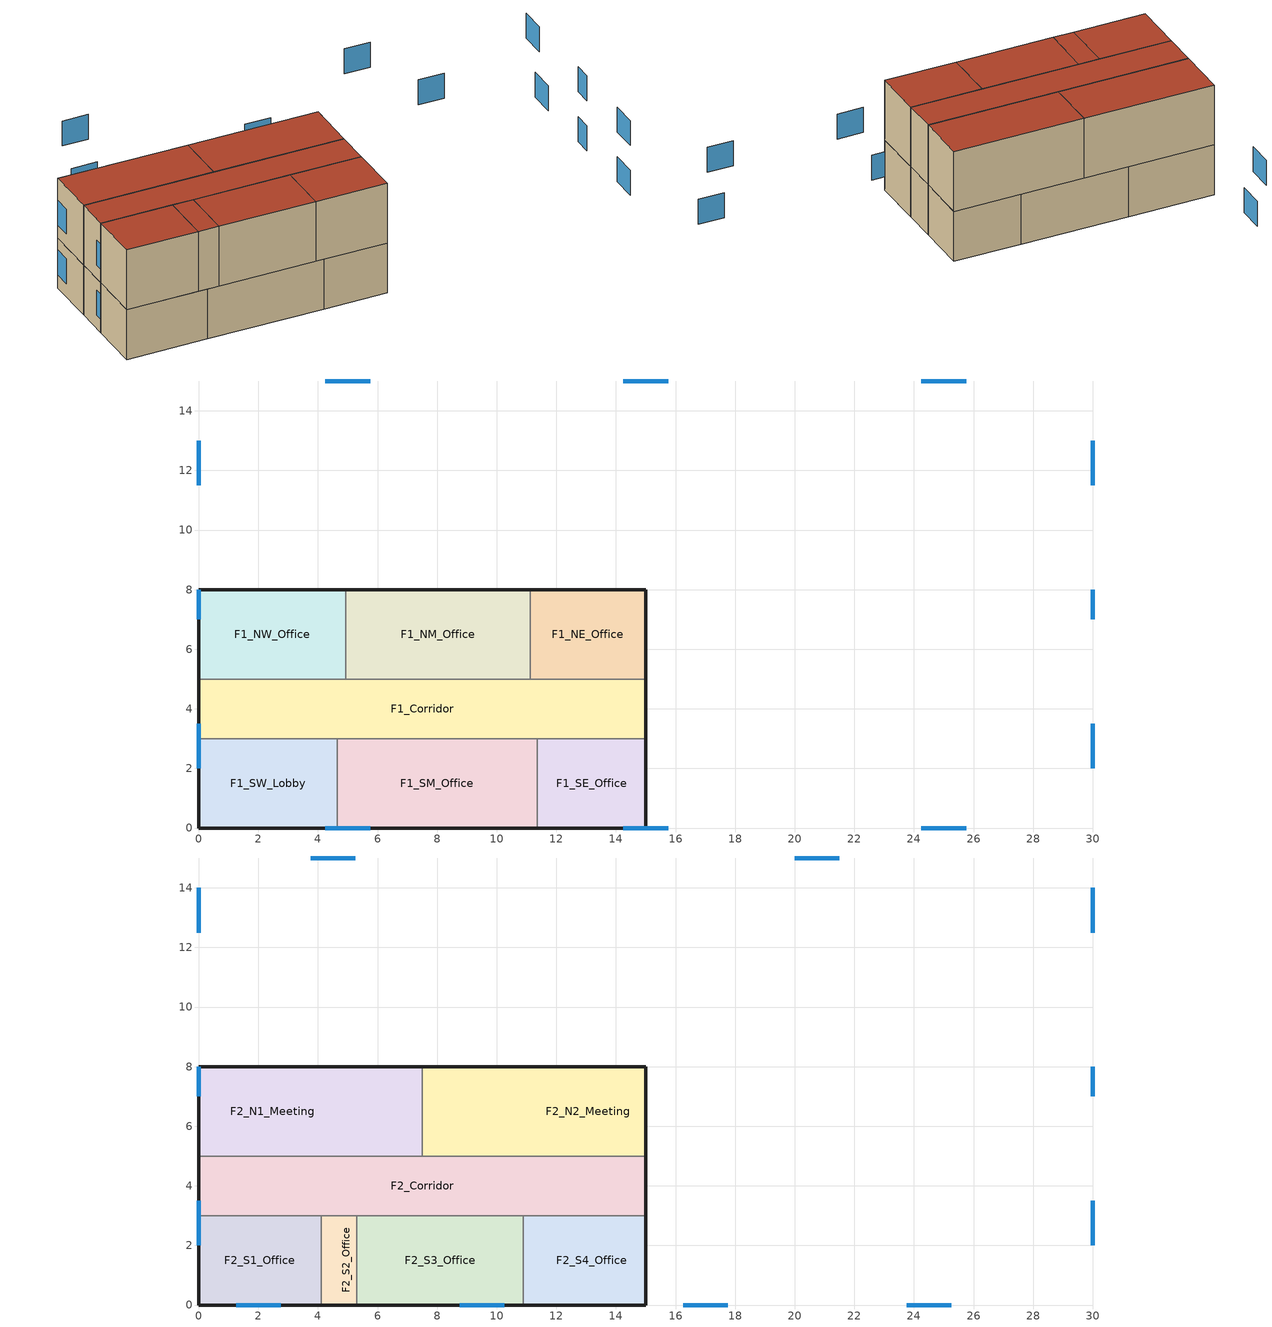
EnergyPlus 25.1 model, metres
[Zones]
F1_SW_Lobby
 floor ground (Default_GroundFloor): 0,0 0,3 4.64,3 4.64,0 z0
 wall outside (Default_Ext_Wall): 0,3 0,0 4.64,0 z0:3
 wall to F1_SM_Office (Default_Int_Wall): 4.64,0 4.64,3 z0:3
 wall to F1_Corridor (Default_Int_Wall): 4.64,3 0,3 z0:3
 window inside (Default_Window): 4.25,0 5.75,0 / 0,2 0,3.5 z0.8:2.3
F1_SM_Office
 floor ground (Default_GroundFloor): 4.64,0 4.64,3 11.36,3 11.36,0 z0
 wall outside (Default_Ext_Wall): 4.64,0 11.36,0 z0:3
 wall to F1_SE_Office (Default_Int_Wall): 11.36,0 11.36,3 z0:3
 wall to F1_Corridor (Default_Int_Wall): 11.36,3 4.64,3 z0:3
 window inside (Default_Window): 14.25,0 15.75,0 z0.8:2.3
F1_SE_Office
 floor ground (Default_GroundFloor): 11.36,0 11.36,3 15,3 15,0 z0
 wall outside (Default_Ext_Wall): 11.36,0 15,0 15,3 z0:3
 wall to F1_Corridor (Default_Int_Wall): 15,3 11.36,3 z0:3
 window inside (Default_Window): 24.25,0 25.75,0 / 30,2 30,3.5 z0.8:2.3
F1_Corridor
 floor ground (Default_GroundFloor): 0,3 0,5 15,5 15,3 z0
 wall outside (Default_Ext_Wall): 15,3 15,5 / 0,5 0,3 z0:3
 wall to F1_NW_Office (Default_Int_Wall): 4.94,5 0,5 z0:3
 wall to F1_NM_Office (Default_Int_Wall): 11.12,5 4.94,5 z0:3
 wall to F1_NE_Office (Default_Int_Wall): 15,5 11.12,5 z0:3
 window inside (Default_Window): 0,7 0,8 / 30,7 30,8 z0.8:2.3
F1_NW_Office
 floor ground (Default_GroundFloor): 0,5 0,8 4.94,8 4.94,5 z0
 wall outside (Default_Ext_Wall): 4.94,8 0,8 0,5 z0:3
 wall to F1_NM_Office (Default_Int_Wall): 4.94,5 4.94,8 z0:3
 window inside (Default_Window): 4.25,15 5.75,15 / 0,11.5 0,13 z0.8:2.3
F1_NM_Office
 floor ground (Default_GroundFloor): 4.94,5 4.94,8 11.12,8 11.12,5 z0
 wall outside (Default_Ext_Wall): 11.12,8 4.94,8 z0:3
 wall to F1_NE_Office (Default_Int_Wall): 11.12,5 11.12,8 z0:3
 window inside (Default_Window): 14.25,15 15.75,15 z0.8:2.3
F1_NE_Office
 floor ground (Default_GroundFloor): 11.12,5 11.12,8 15,8 15,5 z0
 wall outside (Default_Ext_Wall): 15,5 15,8 11.12,8 z0:3
 window inside (Default_Window): 24.25,15 25.75,15 / 30,13 30,11.5 z0.8:2.3
F2_S1_Office
 floor to F1_SW_Lobby (Cons_InterFloor): 0,0 0,3 4.11,3 4.11,0 z3
 wall outside (Default_Ext_Wall): 0,3 0,0 4.11,0 z3:6.6
 wall to F2_S2_Office (Default_Int_Wall): 4.11,0 4.11,3 z3:6.6
 wall to F2_Corridor (Default_Int_Wall): 4.11,3 0,3 z3:6.6
 window inside (Default_Window): 1.25,0 2.75,0 / 0,2 0,3.5 z3.8:5.3
 roof outside (Default_Roof): 0,3 0,0 4.11,0 4.11,3 z6.6
F2_S2_Office
 floor to F1_SW_Lobby (Cons_InterFloor): 4.11,0 4.11,3 4.64,3 4.64,0 z3
 floor to F1_SM_Office (Cons_InterFloor): 4.64,0 4.64,3 5.31,3 5.31,0 z3
 wall outside (Default_Ext_Wall): 4.11,0 5.31,0 z3:6.6
 wall to F2_S3_Office (Default_Int_Wall): 5.31,0 5.31,3 z3:6.6
 wall to F2_Corridor (Default_Int_Wall): 5.31,3 4.11,3 z3:6.6
 window inside (Default_Window): 8.75,0 10.25,0 z3.8:5.3
 roof outside (Default_Roof): 4.11,3 4.11,0 5.31,0 5.31,3 z6.6
F2_S3_Office
 floor to F1_SM_Office (Cons_InterFloor): 5.31,0 5.31,3 10.89,3 10.89,0 z3
 wall outside (Default_Ext_Wall): 5.31,0 10.89,0 z3:6.6
 wall to F2_S4_Office (Default_Int_Wall): 10.89,0 10.89,3 z3:6.6
 wall to F2_Corridor (Default_Int_Wall): 10.89,3 5.31,3 z3:6.6
 window inside (Default_Window): 16.25,0 17.75,0 z3.8:5.3
 roof outside (Default_Roof): 5.31,3 5.31,0 10.89,0 10.89,3 z6.6
F2_S4_Office
 floor to F1_SM_Office (Cons_InterFloor): 10.89,0 10.89,3 11.36,3 11.36,0 z3
 floor to F1_SE_Office (Cons_InterFloor): 11.36,0 11.36,3 15,3 15,0 z3
 wall outside (Default_Ext_Wall): 10.89,0 15,0 15,3 z3:6.6
 wall to F2_Corridor (Default_Int_Wall): 15,3 10.89,3 z3:6.6
 window inside (Default_Window): 23.75,0 25.25,0 / 30,2 30,3.5 z3.8:5.3
 roof outside (Default_Roof): 10.89,3 10.89,0 15,0 15,3 z6.6
F2_Corridor
 floor to F1_Corridor (Cons_InterFloor): 0,3 0,5 15,5 15,3 z3
 wall outside (Default_Ext_Wall): 15,3 15,5 / 0,5 0,3 z3:6.6
 wall to F2_N1_Meeting (Default_Int_Wall): 7.5,5 0,5 z3:6.6
 wall to F2_N2_Meeting (Default_Int_Wall): 15,5 7.5,5 z3:6.6
 window inside (Default_Window): 0,7 0,8 / 30,7 30,8 z3.8:5.3
 roof outside (Default_Roof): 0,5 0,3 15,3 15,5 z6.6
F2_N1_Meeting
 floor to F1_NW_Office (Cons_InterFloor): 0,5 0,8 4.94,8 4.94,5 z3
 floor to F1_NM_Office (Cons_InterFloor): 4.94,5 4.94,8 7.5,8 7.5,5 z3
 wall outside (Default_Ext_Wall): 7.5,8 0,8 0,5 z3:6.6
 wall to F2_N2_Meeting (Default_Int_Wall): 7.5,5 7.5,8 z3:6.6
 window inside (Default_Window): 3.75,15 5.25,15 / 0,12.5 0,14 z3.8:5.3
 roof outside (Default_Roof): 0,8 0,5 7.5,5 7.5,8 z6.6
F2_N2_Meeting
 floor to F1_NM_Office (Cons_InterFloor): 7.5,5 7.5,8 11.12,8 11.12,5 z3
 floor to F1_NE_Office (Cons_InterFloor): 11.12,5 11.12,8 15,8 15,5 z3
 wall outside (Default_Ext_Wall): 15,5 15,8 7.5,8 z3:6.6
 window inside (Default_Window): 20,15 21.5,15 / 30,14 30,12.5 z3.8:5.3
 roof outside (Default_Roof): 7.5,8 7.5,5 15,5 15,8 z6.6
[BUILDING]
smalloffice_21: North Axis=0; Terrain=Suburbs; Loads Convergence Tolerance Value=0.04; Temperature Convergence Tolerance Value=0.4; Solar Distribution=FullExterior; Maximum Number of Warmup Days=25; Minimum Number of Warmup Days=1
[SITE:LOCATION]
Shenzhen_CN: Latitude=22.54; Longitude=114.06; Time Zone=8; Elevation=18
[MATERIAL] Thermal Absorptance=0.9; Solar Absorptance=0.7; Visible Absorptance=0.7
Name | Roughness | Thickness | Conductivity | Density | Specific Heat
Mat_Stucco | Smooth | 0.025 | 0.72 | 1856 | 840
Mat_Insulation | MediumRough | 0.1 | 0.04 | 91 | 837
Mat_Gypsum | Smooth | 0.0127 | 0.16 | 800 | 1090
Mat_Floor_Concrete | Rough | 0.15 | 1.73 | 2243 | 837
Mat_Roof_Membrane | VeryRough | 0.0095 | 0.16 | 1121 | 1460
[WINDOWMATERIAL:SIMPLEGLAZINGSYSTEM]
Mat_SimpleGlazing: UFactor=2.5; Solar Heat Gain Coefficient=0.6
[CONSTRUCTION]
Default_Ext_Wall: Mat_Stucco, Mat_Insulation, Mat_Gypsum
Default_Int_Wall: Mat_Gypsum, Mat_Insulation, Mat_Gypsum
Default_GroundFloor: Mat_Floor_Concrete, Mat_Insulation, Mat_Gypsum
Default_Roof: Mat_Roof_Membrane, Mat_Insulation, Mat_Gypsum
Cons_InterFloor: Mat_Floor_Concrete
Default_Window: Mat_SimpleGlazing
[ZONE] Type=1; Multiplier=1; Ceiling Height=autocalculate; Volume=autocalculate; Floor Area=autocalculate; Zone Inside Convection Algorithm=TARP; Zone Outside Convection Algorithm=DOE-2; Part of Total Floor Area=Yes
F1_SW_Lobby; F1_SM_Office; F1_SE_Office; F1_Corridor; F1_NW_Office; F1_NM_Office; F1_NE_Office; F2_S1_Office; F2_S2_Office; F2_S3_Office; F2_S4_Office; F2_Corridor; F2_N1_Meeting; F2_N2_Meeting
[PEOPLE] Number of People Schedule=Office_People_Number; Number of People Calculation Method=People; Number of People=10; People per Floor Area=0; Floor Area per Person=0; Fraction Radiant=0.3; Sensible Heat Fraction=Autocalculate; Activity Level Schedule=Office_Activity_Schedule; Carbon Dioxide Generation Rate=3.82e-08; Enable ASHRAE 55 Comfort Warnings=No; Mean Radiant Temperature Calculation Type=EnclosureAveraged; Clothing Insulation Calculation Method=ClothingInsulationSchedule; Cold Stress Temperature Threshold=15.56; Heat Stress Temperature Threshold=30
Name | Zone or ZoneList or Space or SpaceList
F1_SW_Lobby_People | F1_SW_Lobby
F1_SM_Office_People | F1_SM_Office
F1_SE_Office_People | F1_SE_Office
F1_Corridor_People | F1_Corridor
F1_NW_Office_People | F1_NW_Office
F1_NM_Office_People | F1_NM_Office
F1_NE_Office_People | F1_NE_Office
F2_S1_Office_People | F2_S1_Office
F2_S2_Office_People | F2_S2_Office
F2_S3_Office_People | F2_S3_Office
F2_S4_Office_People | F2_S4_Office
F2_Corridor_People | F2_Corridor
F2_N1_Meeting_People | F2_N1_Meeting
F2_N2_Meeting_People | F2_N2_Meeting
[LIGHTS] Schedule=Office_Lights_Schedule; Design Level Calculation Method=Watts/Area; Lighting Level=0; Watts per Floor Area=10; Watts per Person=0; Return Air Fraction=0; Fraction Radiant=0.7; Fraction Visible=0.18; Fraction Replaceable=1; EndUse Subcategory=General; Return Air Fraction Calculated from Plenum Temperature=No; Return Air Fraction Function of Plenum Temperature Coefficient 1=0; Return Air Fraction Function of Plenum Temperature Coefficient 2=0
Name | Zone or ZoneList or Space or SpaceList
F1_SW_Lobby_Lights | F1_SW_Lobby
F1_SM_Office_Lights | F1_SM_Office
F1_SE_Office_Lights | F1_SE_Office
F1_Corridor_Lights | F1_Corridor
F1_NW_Office_Lights | F1_NW_Office
F1_NM_Office_Lights | F1_NM_Office
F1_NE_Office_Lights | F1_NE_Office
F2_S1_Office_Lights | F2_S1_Office
F2_S2_Office_Lights | F2_S2_Office
F2_S3_Office_Lights | F2_S3_Office
F2_S4_Office_Lights | F2_S4_Office
F2_Corridor_Lights | F2_Corridor
F2_N1_Meeting_Lights | F2_N1_Meeting
F2_N2_Meeting_Lights | F2_N2_Meeting
[HVACTEMPLATE:THERMOSTAT]
Office_Thermostat: Heating Setpoint Schedule=Office_Heating_Setpoint; Cooling Setpoint Schedule=Office_Cooling_Setpoint
[HVACTEMPLATE:ZONE:IDEALLOADSAIRSYSTEM] Template Thermostat=Office_Thermostat; System Availability Schedule=Office_HVAC_Availability; Maximum Heating Supply Air Temperature=50; Minimum Cooling Supply Air Temperature=13; Maximum Heating Supply Air Humidity Ratio=0.0156; Minimum Cooling Supply Air Humidity Ratio=0.0077; Heating Limit=NoLimit; Cooling Limit=NoLimit; Dehumidification Control Type=ConstantSensibleHeatRatio; Cooling Sensible Heat Ratio=0.7; Dehumidification Setpoint=60; Humidification Control Type=None; Humidification Setpoint=30; Outdoor Air Method=None; Outdoor Air Flow Rate per Person=0.00944; Outdoor Air Flow Rate per Zone Floor Area=0; Outdoor Air Flow Rate per Zone=0; Demand Controlled Ventilation Type=None; Outdoor Air Economizer Type=NoEconomizer; Heat Recovery Type=None; Sensible Heat Recovery Effectiveness=0.7; Latent Heat Recovery Effectiveness=0.65
F1_SW_Lobby; F1_SM_Office; F1_SE_Office; F1_Corridor; F1_NW_Office; F1_NM_Office; F1_NE_Office; F2_S1_Office; F2_S2_Office; F2_S3_Office; F2_S4_Office; F2_Corridor; F2_N1_Meeting; F2_N2_Meeting
[SCHEDULE:COMPACT]
Office_Activity_Schedule: Through: 12/31, For: AllDays, Until: 24:00, 131.8
Office_People_Number: Through: 12/31, For: Weekdays, Until: 07:00, 0, Until: 09:00, 0.2, Until: 12:00, 1, Until: 13:00, 0.5, Until: 18:00, 1, Until: 20:00, 0.2, Until: 24:00, 0, For: Saturday, Until: 24:00, 0, For: Sunday, Until: 24:00, 0, For: Holidays, Until: 24:00, 0
Office_Lights_Schedule: Through: 12/31, For: Weekdays, Until: 07:00, 0.05, Until: 09:00, 0.3, Until: 12:00, 1, Until: 13:00, 0.8, Until: 18:00, 1, Until: 20:00, 0.3, Until: 24:00, 0.05, For: Saturday, Until: 24:00, 0.05, For: Sunday, Until: 24:00, 0.05, For: Holidays, Until: 24:00, 0.05
Office_Heating_Setpoint: Through: 12/31, For: Weekdays, Until: 07:00, 15, Until: 20:00, 20, Until: 24:00, 15, For: Saturday, Until: 24:00, 15, For: Sunday, Until: 24:00, 15, For: Holidays, Until: 24:00, 15
Office_Cooling_Setpoint: Through: 12/31, For: Weekdays, Until: 07:00, 30, Until: 20:00, 24, Until: 24:00, 30, For: Saturday, Until: 24:00, 30, For: Sunday, Until: 24:00, 30, For: Holidays, Until: 24:00, 30
Office_HVAC_Availability: Through: 12/31, For: Weekdays, Until: 07:00, 0, Until: 20:00, 1, Until: 24:00, 0, For: Saturday, Until: 24:00, 0, For: Sunday, Until: 24:00, 0, For: Holidays, Until: 24:00, 0
